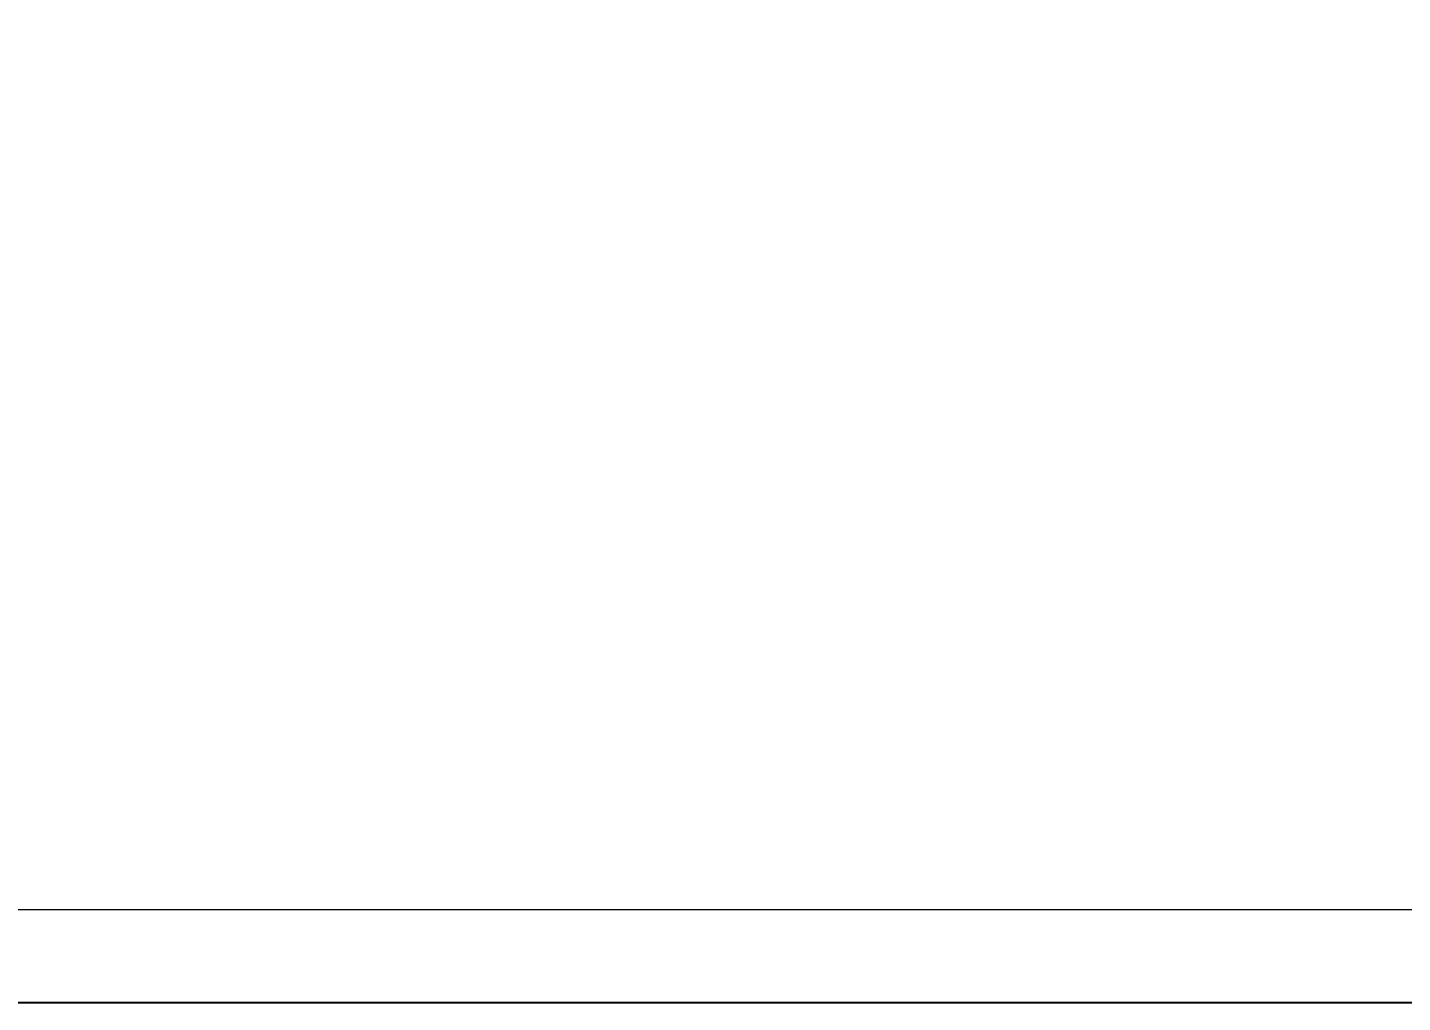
# Model space of a CAD drawing. Header units: centimetres. Extents: x -292707 to 138715, y -53922 to 66277.
# Drawn here: x 39980 to 41088, y -11672 to -10887 of the extents above; entities that cross this region are included whole.
import ezdxf

# ---------------------------------------------------------------- set-up
doc = ezdxf.new("R2010")
doc.units = ezdxf.units.CM
doc.layers.add('A-DIM', color=157, linetype='Continuous')
doc.layers.add('A-TEXT', color=254, linetype='Continuous')
doc.layers.add('A-FILL-1', color=250, linetype='Continuous', lineweight=0, true_color=0x333333)
doc.styles.add('Scale 170', font='GOTHICB.TTF', dxfattribs={"height": 50})
doc.dimstyles.new('Scale 150', dxfattribs={"dimscale": 0, "dimtxt": 50, "dimasz": 15, "dimexe": 2, "dimexo": 2, "dimgap": 15, "dimtad": 1, "dimdec": 0, "dimtxsty": 'Scale 170', "dimblk": 'DOT', "dimcen": 3.5, "dimclrd": 256, "dimclre": 256, "dimclrt": 254, "dimadec": 0, "dimazin": 0, "dimtfac": 1, "dimtdec": 0, "dimtmove": 0, "dimatfit": 3, "dimldrblk": 'DOTSMALL', "dimfxl": 1, "dimtfillclr": 256, "dimlwd": -1, "dimlwe": -1, "dimarcsym": 0})

# ---------------------------------------------------------------- blocks, each defined once
blk = doc.blocks.new('jhgkjhkjhkjh')
at = {"layer": 'A-FILL-1', "ltscale": 0.25}
blk.add_lwpolyline([(-1286.611, 931.53), (-933.611, 931.53), (-933.611, 1218.53), (-1286.611, 1218.53)], close=True, dxfattribs=at)
at = {"layer": 'Defpoints'}
blk.add_lwpolyline([(-1296.611, 926.53), (-876.611, 926.53), (-876.611, 1223.53), (-1296.611, 1223.53)], close=True, dxfattribs=at)
blk = doc.blocks.new('_Dot')
at = {"color": 0, "linetype": 'ByBlock', "lineweight": -2}
blk.add_line((-0.5, 0), (-1, 0), dxfattribs=at)
at = {"color": 0, "linetype": 'ByBlock', "const_width": 0.5}
blk.add_lwpolyline([(-0.25, 0, 1), (0.25, 0, 1)], format="xyb", close=True, dxfattribs=at)
blk = doc.blocks.new('*D440')
at = {"layer": 'A-DIM', "ltscale": 5, "transparency": 16777216}
blk.add_line((41111.8, -8894.2), (41541.7, -7969.1), dxfattribs=at)
at = {"layer": 'Defpoints', "color": 0, "ltscale": 5, "transparency": 16777216}
for p in [(41548, -7955.5), (39915.1, -11468.7)]:
    blk.add_point(p, dxfattribs=at)
at = {"layer": 'A-DIM', "ltscale": 5, "transparency": 16777216, "xscale": 15, "yscale": 15, "zscale": 15, "rotation": 65.07093155219805}
blk.add_blockref('_Dot', (41548, -7955.5), dxfattribs=at)
at = {"layer": 'A-DIM', "color": 254, "ltscale": 5, "transparency": 16777216, "insert": (41120.3, -8777.9), "char_height": 50, "attachment_point": 5, "rotation": 65.0709, "style": 'Scale 170'}
blk.add_mtext('R3874', dxfattribs=at)
blk = doc.blocks.new('_DotSmall')
at = {"color": 0, "linetype": 'ByBlock', "const_width": 0.5}
blk.add_lwpolyline([(-0.0625, 0, 1), (0.0625, 0, 1)], format="xyb", close=True, dxfattribs=at)

msp = doc.modelspace()

# ---------------------------------------------------------------- block references
at = {"layer": 'A-TEXT', "xscale": 15, "yscale": 15, "zscale": 15}
msp.add_blockref('jhgkjhkjhkjh', (57364.4, -25570.2), dxfattribs=at)

# ---------------------------------------------------------------- dimensions: what is measured, and where the dimension line sits
at = {"layer": 'A-DIM', "ltscale": 5}
dim = msp.add_radius_dim(center=(39915.1, -11468.7), mpoint=(41548, -7955.5), dimstyle='Scale 150', override={"dimscale": 1}, dxfattribs=at)
dim.commit()
dim.dimension.update_dxf_attribs({"geometry": '*D440', "text_midpoint": (41157.7, -8795.3), "dimtype": 164})

doc.saveas('drawing.dxf')
